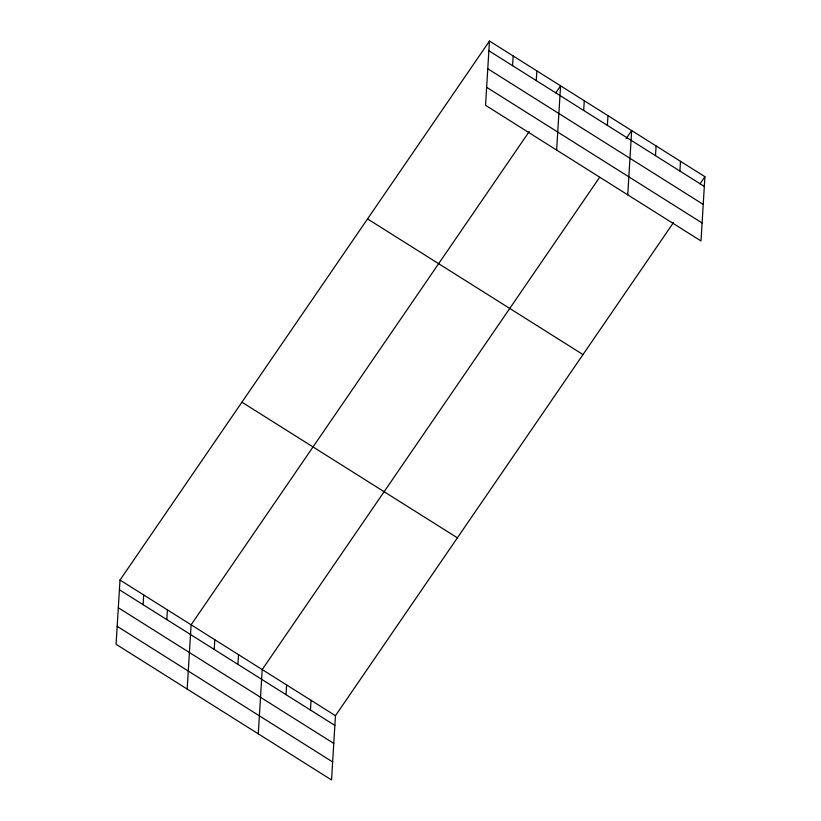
<?xml version="1.0" encoding="UTF-8"?>
<svg xmlns="http://www.w3.org/2000/svg" width="821" height="821" viewBox="0 0 821 821"><rect width="100%" height="100%" fill="white"/><g stroke="black" fill="none" stroke-linecap="round" stroke-linejoin="round"><path stroke-width="1.23" d="M489.47 41.05L485.539 105.304L700.99 240.964L704.921 176.7L489.47 41.05L120.01 580.037L116.079 644.3L331.53 779.95L335.461 715.696L673.569 222.44M143.111 604.677L143.706 594.958M166.807 619.598L167.402 609.89M187.178 689.065L191.108 624.812L529.217 131.555M214.209 649.442L214.804 639.733M237.905 664.363L238.501 654.655M258.276 733.83L262.207 669.577L599.617 177.336M286.026 694.658L286.621 684.95M310.441 710.032L311.036 700.323M512.581 65.68L513.176 55.972M536.277 80.602L536.872 70.893M556.638 150.069L560.569 85.815L555.694 92.927M583.68 110.445L584.275 100.737M607.376 125.367L607.971 115.658M627.737 194.834L631.667 130.58L626.095 138.708M655.497 155.662L656.092 145.953M679.911 171.045L680.506 161.327M700.046 183.822L704.921 176.7M488.875 50.758L704.326 186.418M487.777 68.759L703.228 204.419M486.648 87.303L702.099 222.963M367.551 218.92L583.002 354.569M241.928 402.177L457.379 537.827M120.01 580.037L335.461 715.696M119.414 589.755L334.865 725.405M118.316 607.756L333.757 743.405M117.177 626.3L332.628 761.95"/></g></svg>
